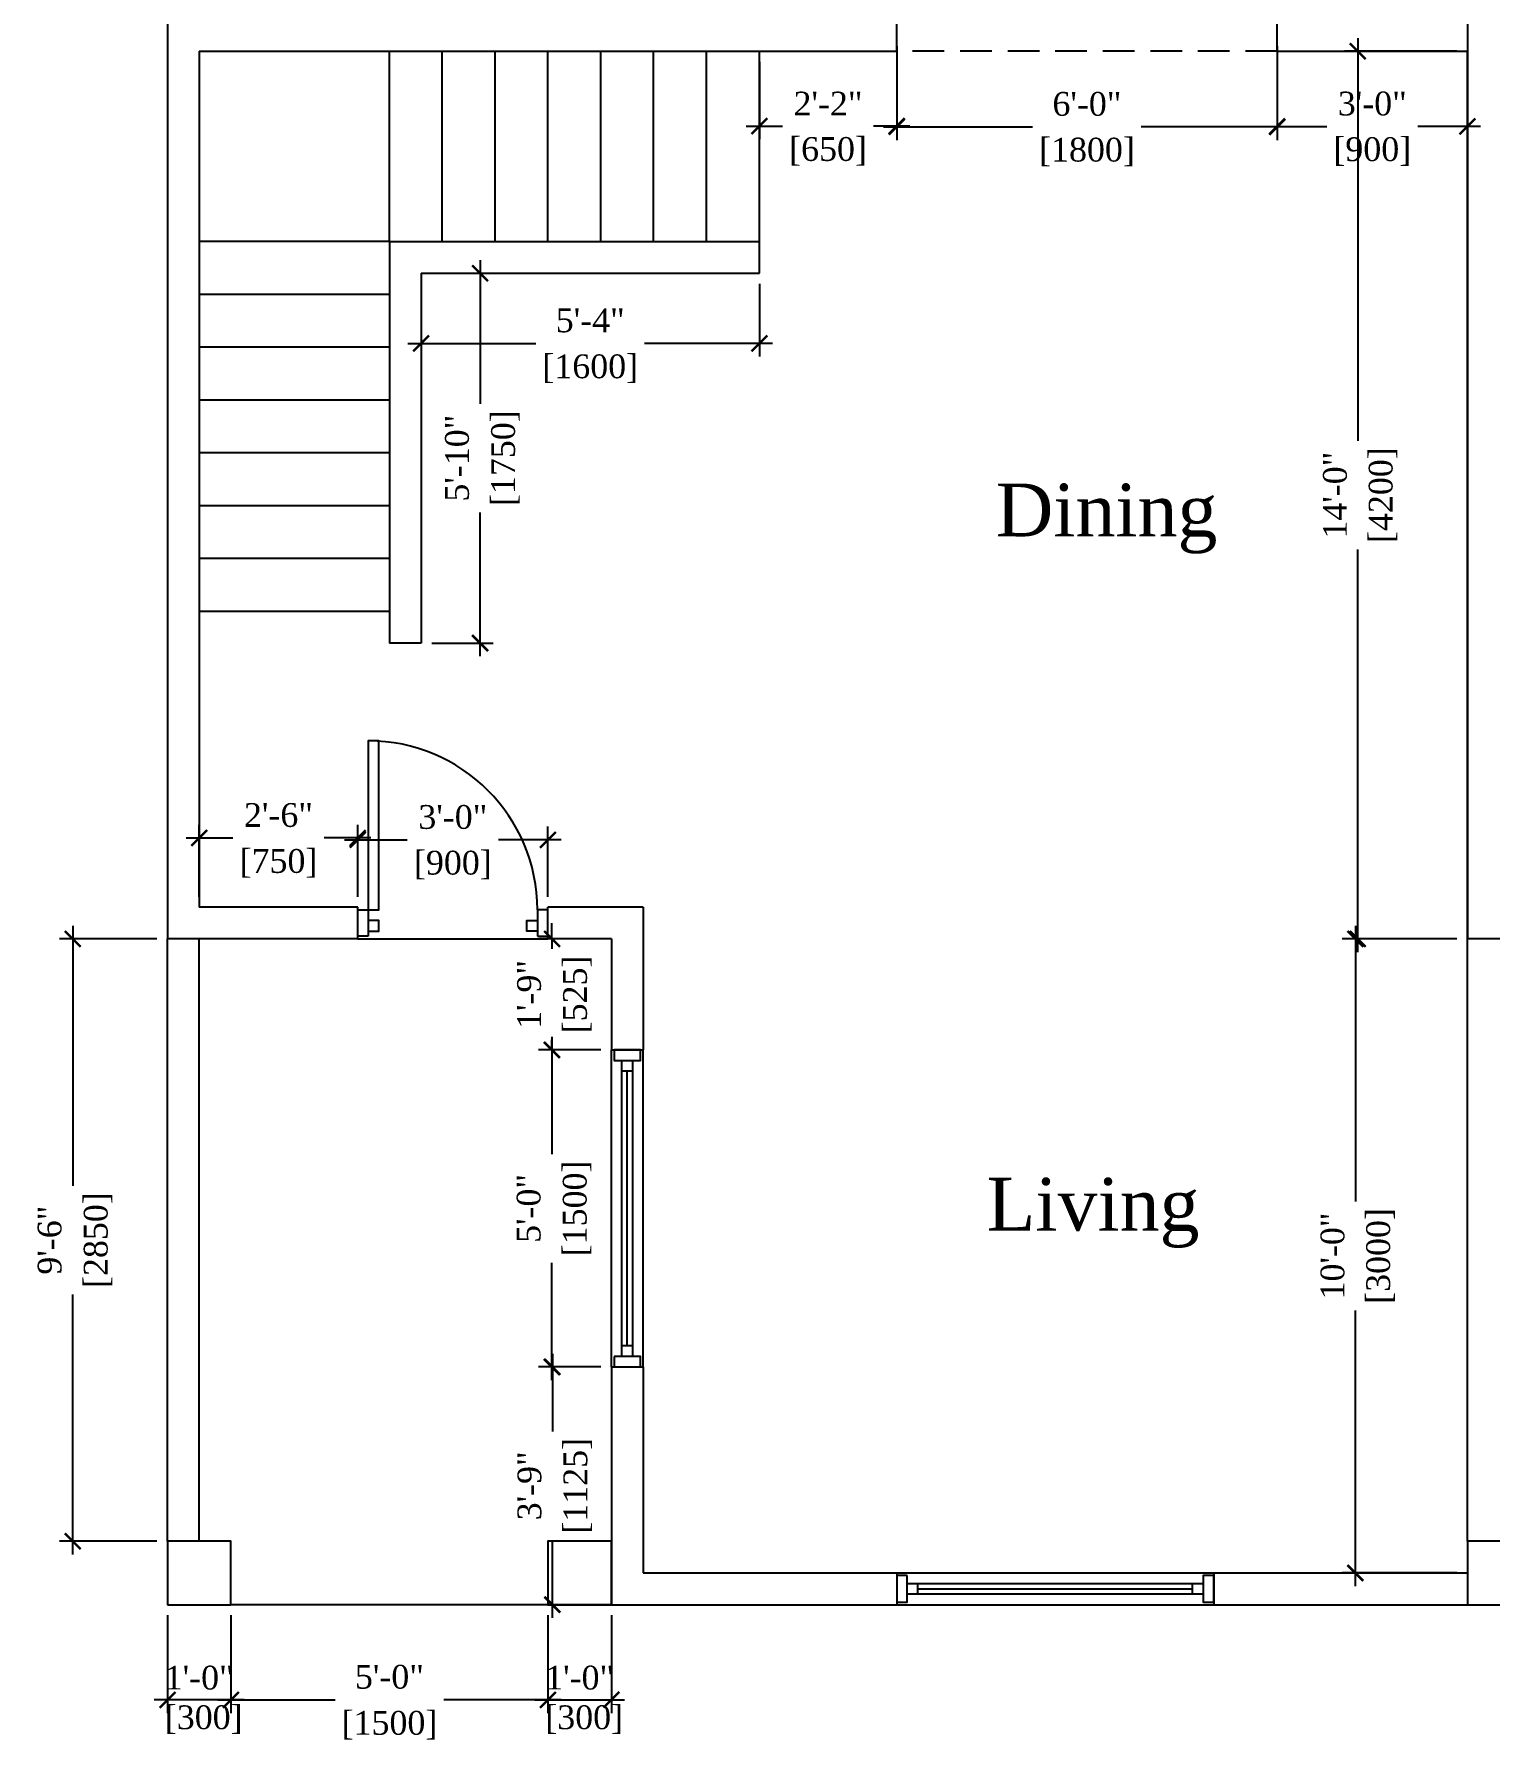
# Model space of a CAD drawing. Header units: inches. Extents: x 8172 to 11619, y -1386 to 1167.
# Drawn here: x 10358 to 10633.5, y 672.1 to 995.2 of the extents above; entities that cross this region are included whole.
import ezdxf

# ---------------------------------------------------------------- set-up
doc = ezdxf.new("R2010")
doc.units = ezdxf.units.IN
doc.header["$LTSCALE"] = 48
doc.header["$MEASUREMENT"] = 0
doc.linetypes.add('HIDDEN2', pattern=[0.1875, 0.125, -0.0625])
doc.layers.add('A-Door', color=3, linetype='Continuous', lineweight=13)
doc.layers.add('window', color=3, linetype='Continuous', lineweight=13)
doc.layers.add('A-Flor-Strs', color=12, linetype='Continuous')
doc.layers.add('A-Wall', color=40, linetype='Continuous')
doc.styles.get("Standard").update_dxf_attribs({"font": 'romantic.ttf'})
doc.dimstyles.new('Aec_Arch_I', dxfattribs={"dimtxt": 4.5, "dimasz": 3, "dimexe": 2.5, "dimexo": 2, "dimgap": 2, "dimtad": 0, "dimdec": 0, "dimzin": 3, "dimdsep": 46, "dimlunit": 4, "dimtxsty": 'Standard', "dimblk1": 'ARCHTICK', "dimblk2": 'ARCHTICK', "dimsah": 1, "dimcen": 0.09375, "dimdle": 2.5, "dimclrd": 1, "dimclre": 1, "dimclrt": 256, "dimadec": 0, "dimazin": 0, "dimtfac": 0.75, "dimtdec": 0, "dimtmove": 2, "dimatfit": 3, "dimldrblk": 'ARCHTICK', "dimfxl": 1, "dimfrac": 1, "dimtolj": 1, "dimtzin": 0, "dimlwd": -1, "dimarcsym": 0})

# ---------------------------------------------------------------- blocks, each defined once
blk = doc.blocks.new('*U44')
at = {"layer": 'A-Door', "color": 3, "linetype": 'Continuous', "lineweight": -3}
for points in [[(2, 5), (4, 5), (4, 37), (2, 37)], [(2, 0), (0, 0), (0, 5), (2, 5)], [(34, 0), (36, 0), (36, 5), (34, 5)], [(2, 1), (4, 1), (4, 3), (2, 3)], [(34, 1), (32, 1), (32, 3), (34, 3)]]:
    blk.add_lwpolyline(points, close=True, dxfattribs=at)
blk.add_arc((2, 5), 32, 0, 90, dxfattribs=at)
blk = doc.blocks.new('_ArchTick')
at = {"color": 0, "linetype": 'ByBlock', "const_width": 0.15}
blk.add_lwpolyline([(-0.5, -0.5), (0.5, 0.5)], dxfattribs=at)
blk = doc.blocks.new('*D88')
at = {"color": 1, "lineweight": -2}
for p, q in [((10395.26, 695.9), (10395.26, 677.39)), ((10455.26, 695.9), (10455.26, 677.39))]:
    blk.add_line(p, q, dxfattribs=at)
at = {"color": 1}
for p, q in [((10392.76, 679.89), (10414.97, 679.89)), ((10457.76, 679.89), (10435.55, 679.89))]:
    blk.add_line(p, q, dxfattribs=at)
at = {"layer": 'DefPoints', "color": 0}
for p in [(10395.26, 697.9), (10455.26, 697.9), (10455.26, 679.89)]:
    blk.add_point(p, dxfattribs=at)
at = {"color": 1, "xscale": 3, "yscale": 3, "zscale": 3, "rotation": 180}
blk.add_blockref('_ArchTick', (10395.26, 679.89), dxfattribs=at)
at = {"color": 1, "xscale": 3, "yscale": 3, "zscale": 3}
blk.add_blockref('_ArchTick', (10455.26, 679.89), dxfattribs=at)
at = {"char_height": 4.5, "attachment_point": 5}
for s, insert in [('\\A1;5\'-0"', (10425.26, 684.23)), ('\\A1;[1500]', (10425.26, 675.08))]:
    blk.add_mtext(s, dxfattribs=dict(at, insert=insert))
blk = doc.blocks.new('*D89')
at = {"color": 1, "lineweight": -2}
for p, q in [((10383.26, 695.9), (10383.26, 677.39)), ((10395.26, 695.9), (10395.26, 677.39))]:
    blk.add_line(p, q, dxfattribs=at)
at = {"color": 1}
blk.add_line((10397.76, 679.89), (10380.76, 679.89), dxfattribs=at)
at = {"layer": 'DefPoints', "color": 0}
for p in [(10383.26, 697.9), (10395.26, 697.9), (10383.26, 679.89)]:
    blk.add_point(p, dxfattribs=at)
at = {"color": 1, "xscale": 3, "yscale": 3, "zscale": 3, "rotation": 180}
blk.add_blockref('_ArchTick', (10383.26, 679.89), dxfattribs=at)
at = {"color": 1, "xscale": 3, "yscale": 3, "zscale": 3}
blk.add_blockref('_ArchTick', (10395.26, 679.89), dxfattribs=at)
at = {"insert": (10389.26, 679.89), "char_height": 4.5, "attachment_point": 5}
blk.add_mtext('\\A1;1\'-0"\\P [300]', dxfattribs=at)
blk = doc.blocks.new('*D90')
at = {"color": 1, "lineweight": -2}
for p, q in [((10455.26, 695.9), (10455.26, 677.39)), ((10467.26, 695.9), (10467.26, 677.39))]:
    blk.add_line(p, q, dxfattribs=at)
at = {"color": 1}
blk.add_line((10452.76, 679.89), (10469.76, 679.89), dxfattribs=at)
at = {"layer": 'DefPoints', "color": 0}
for p in [(10455.26, 697.9), (10467.26, 697.9), (10467.26, 679.89)]:
    blk.add_point(p, dxfattribs=at)
at = {"color": 1, "xscale": 3, "yscale": 3, "zscale": 3, "rotation": 180}
blk.add_blockref('_ArchTick', (10455.26, 679.89), dxfattribs=at)
at = {"color": 1, "xscale": 3, "yscale": 3, "zscale": 3}
blk.add_blockref('_ArchTick', (10467.26, 679.89), dxfattribs=at)
at = {"insert": (10461.26, 679.89), "char_height": 4.5, "attachment_point": 5}
blk.add_mtext('\\A1;1\'-0"\\P [300]', dxfattribs=at)
blk = doc.blocks.new('*D91')
at = {"color": 1, "lineweight": -2}
for p, q in [((10381.26, 823.9), (10362.82, 823.9)), ((10381.26, 709.9), (10362.82, 709.9))]:
    blk.add_line(p, q, dxfattribs=at)
at = {"color": 1}
for p, q in [((10365.32, 826.4), (10365.32, 777.19)), ((10365.32, 707.4), (10365.32, 756.61))]:
    blk.add_line(p, q, dxfattribs=at)
at = {"layer": 'DefPoints', "color": 0}
for p in [(10383.26, 823.9), (10365.32, 709.9), (10383.26, 709.9)]:
    blk.add_point(p, dxfattribs=at)
at = {"color": 1, "xscale": 3, "yscale": 3, "zscale": 3}
for p, rotation in [((10365.32, 823.9), 90), ((10365.32, 709.9), 270)]:
    blk.add_blockref('_ArchTick', p, dxfattribs=dict(at, rotation=rotation))
at = {"char_height": 4.5, "attachment_point": 5, "rotation": 90}
for s, insert in [('\\A1;[2850]', (10370.13, 766.9)), ('\\A1;9\'-6"', (10360.97, 766.9))]:
    blk.add_mtext(s, dxfattribs=dict(at, insert=insert))
blk = doc.blocks.new('*D92')
at = {"color": 1, "lineweight": -2}
for p, q in [((10465.26, 823.9), (10453.52, 823.9)), ((10465.26, 802.9), (10453.52, 802.9))]:
    blk.add_line(p, q, dxfattribs=at)
at = {"color": 1}
for p, q in [((10456.02, 823.9), (10456.02, 826.9)), ((10456.02, 823.9), (10456.02, 822.03)), ((10456.02, 802.9), (10456.02, 804.78)), ((10456.02, 802.9), (10456.02, 799.9))]:
    blk.add_line(p, q, dxfattribs=at)
at = {"layer": 'DefPoints', "color": 0}
for p in [(10467.26, 823.9), (10456.02, 802.9), (10467.26, 802.9)]:
    blk.add_point(p, dxfattribs=at)
at = {"color": 1, "xscale": 3, "yscale": 3, "zscale": 3}
for p, rotation in [((10456.02, 823.9), 270), ((10456.02, 802.9), 90)]:
    blk.add_blockref('_ArchTick', p, dxfattribs=dict(at, rotation=rotation))
at = {"char_height": 4.5, "attachment_point": 5, "rotation": 90}
for s, insert in [('\\A1;1\'-9"', (10451.7, 813.4)), ('\\A1;[525]', (10460.83, 813.4))]:
    blk.add_mtext(s, dxfattribs=dict(at, insert=insert))
blk = doc.blocks.new('*D93')
at = {"color": 1}
for p, q in [((10456.09, 745.4), (10456.09, 730.69)), ((10456.09, 695.4), (10456.09, 710.11))]:
    blk.add_line(p, q, dxfattribs=at)
at = {"color": 1, "lineweight": -2}
for p, q in [((10465.26, 742.9), (10453.59, 742.9)), ((10465.26, 697.9), (10453.59, 697.9))]:
    blk.add_line(p, q, dxfattribs=at)
at = {"layer": 'DefPoints', "color": 0}
for p in [(10456.09, 742.9), (10467.26, 742.9), (10467.26, 697.9)]:
    blk.add_point(p, dxfattribs=at)
at = {"color": 1, "xscale": 3, "yscale": 3, "zscale": 3}
for p, rotation in [((10456.09, 742.9), 90), ((10456.09, 697.9), 270)]:
    blk.add_blockref('_ArchTick', p, dxfattribs=dict(at, rotation=rotation))
at = {"char_height": 4.5, "attachment_point": 5, "rotation": 90}
for s, insert in [('\\A1;[1125]', (10460.9, 720.4)), ('\\A1;3\'-9"', (10451.77, 720.4))]:
    blk.add_mtext(s, dxfattribs=dict(at, insert=insert))
blk = doc.blocks.new('*D94')
at = {"color": 1}
for p, q in [((10455.97, 805.4), (10455.97, 783.19)), ((10455.97, 740.4), (10455.97, 762.61))]:
    blk.add_line(p, q, dxfattribs=at)
at = {"color": 1, "lineweight": -2}
for p, q in [((10465.26, 802.9), (10453.47, 802.9)), ((10465.26, 742.9), (10453.47, 742.9))]:
    blk.add_line(p, q, dxfattribs=at)
at = {"layer": 'DefPoints', "color": 0}
for p in [(10467.26, 802.9), (10455.97, 742.9), (10467.26, 742.9)]:
    blk.add_point(p, dxfattribs=at)
at = {"color": 1, "xscale": 3, "yscale": 3, "zscale": 3}
for p, rotation in [((10455.97, 802.9), 90), ((10455.97, 742.9), 270)]:
    blk.add_blockref('_ArchTick', p, dxfattribs=dict(at, rotation=rotation))
at = {"char_height": 4.5, "attachment_point": 5, "rotation": 90}
for s, insert in [('\\A1;5\'-0"', (10451.63, 772.9)), ('\\A1;[1500]', (10460.78, 772.9))]:
    blk.add_mtext(s, dxfattribs=dict(at, insert=insert))
blk = doc.blocks.new('*D95')
at = {"color": 1, "lineweight": -2}
for p, q in [((10389.26, 831.9), (10389.26, 845.51)), ((10419.26, 831.9), (10419.26, 845.51))]:
    blk.add_line(p, q, dxfattribs=at)
at = {"color": 1}
for p, q in [((10386.76, 843.01), (10395.63, 843.01)), ((10421.76, 843.01), (10412.88, 843.01))]:
    blk.add_line(p, q, dxfattribs=at)
at = {"layer": 'DefPoints', "color": 0}
for p in [(10389.26, 843.01), (10389.26, 829.9), (10419.26, 829.9)]:
    blk.add_point(p, dxfattribs=at)
at = {"color": 1, "xscale": 3, "yscale": 3, "zscale": 3, "rotation": 180}
blk.add_blockref('_ArchTick', (10389.26, 843.01), dxfattribs=at)
at = {"color": 1, "xscale": 3, "yscale": 3, "zscale": 3}
blk.add_blockref('_ArchTick', (10419.26, 843.01), dxfattribs=at)
at = {"char_height": 4.5, "attachment_point": 5}
for s, insert in [('\\A1;2\'-6"', (10404.26, 847.33)), ('\\A1;[750]', (10404.26, 838.2))]:
    blk.add_mtext(s, dxfattribs=dict(at, insert=insert))
blk = doc.blocks.new('*D96')
at = {"color": 1, "lineweight": -2}
for p, q in [((10419.26, 831.9), (10419.26, 845.16)), ((10455.26, 831.9), (10455.26, 845.16))]:
    blk.add_line(p, q, dxfattribs=at)
at = {"color": 1}
for p, q in [((10416.76, 842.66), (10428.63, 842.66)), ((10457.76, 842.66), (10445.88, 842.66))]:
    blk.add_line(p, q, dxfattribs=at)
at = {"layer": 'DefPoints', "color": 0}
for p in [(10455.26, 842.66), (10419.26, 829.9), (10455.26, 829.9)]:
    blk.add_point(p, dxfattribs=at)
at = {"color": 1, "xscale": 3, "yscale": 3, "zscale": 3, "rotation": 180}
blk.add_blockref('_ArchTick', (10419.26, 842.66), dxfattribs=at)
at = {"color": 1, "xscale": 3, "yscale": 3, "zscale": 3}
blk.add_blockref('_ArchTick', (10455.26, 842.66), dxfattribs=at)
at = {"char_height": 4.5, "attachment_point": 5}
for s, insert in [('\\A1;3\'-0"', (10437.26, 846.96)), ('\\A1;[900]', (10437.26, 837.88))]:
    blk.add_mtext(s, dxfattribs=dict(at, insert=insert))
blk = doc.blocks.new('*D97')
at = {"color": 1, "lineweight": -2}
for p, q in [((10431.26, 947.9), (10431.26, 934.11)), ((10495.26, 947.9), (10495.26, 934.11))]:
    blk.add_line(p, q, dxfattribs=at)
at = {"color": 1}
for p, q in [((10428.76, 936.61), (10452.97, 936.61)), ((10497.76, 936.61), (10473.55, 936.61))]:
    blk.add_line(p, q, dxfattribs=at)
at = {"layer": 'DefPoints', "color": 0}
for p in [(10431.26, 949.9), (10495.26, 949.9), (10431.26, 936.61)]:
    blk.add_point(p, dxfattribs=at)
at = {"color": 1, "xscale": 3, "yscale": 3, "zscale": 3, "rotation": 180}
blk.add_blockref('_ArchTick', (10431.26, 936.61), dxfattribs=at)
at = {"color": 1, "xscale": 3, "yscale": 3, "zscale": 3}
blk.add_blockref('_ArchTick', (10495.26, 936.61), dxfattribs=at)
at = {"char_height": 4.5, "attachment_point": 5}
for s, insert in [('\\A1;5\'-4"', (10463.26, 940.95)), ('\\A1;[1600]', (10463.26, 931.82))]:
    blk.add_mtext(s, dxfattribs=dict(at, insert=insert))
blk = doc.blocks.new('*D98')
at = {"color": 1, "lineweight": -2}
for p, q in [((10433.26, 949.9), (10444.91, 949.9)), ((10433.26, 879.9), (10444.91, 879.9))]:
    blk.add_line(p, q, dxfattribs=at)
at = {"color": 1}
for p, q in [((10442.41, 952.4), (10442.41, 925.19)), ((10442.41, 877.4), (10442.41, 904.61))]:
    blk.add_line(p, q, dxfattribs=at)
at = {"layer": 'DefPoints', "color": 0}
for p in [(10431.26, 949.9), (10431.26, 879.9), (10442.41, 879.9)]:
    blk.add_point(p, dxfattribs=at)
at = {"color": 1, "xscale": 3, "yscale": 3, "zscale": 3}
for p, rotation in [((10442.41, 949.9), 90), ((10442.41, 879.9), 270)]:
    blk.add_blockref('_ArchTick', p, dxfattribs=dict(at, rotation=rotation))
at = {"char_height": 4.5, "attachment_point": 5, "rotation": 90}
for s, insert in [('\\A1;5\'-10"', (10438.07, 914.9)), ('\\A1;[1750]', (10447.22, 914.9))]:
    blk.add_mtext(s, dxfattribs=dict(at, insert=insert))
blk = doc.blocks.new('*D99')
at = {"color": 1, "lineweight": -2}
for p, q in [((10593.26, 989.9), (10593.26, 975.19)), ((10629.26, 989.9), (10629.26, 975.19))]:
    blk.add_line(p, q, dxfattribs=at)
at = {"color": 1}
for p, q in [((10590.76, 977.69), (10602.63, 977.69)), ((10631.76, 977.69), (10619.88, 977.69))]:
    blk.add_line(p, q, dxfattribs=at)
at = {"layer": 'DefPoints', "color": 0}
for p in [(10593.26, 991.9), (10629.26, 991.9), (10593.26, 977.69)]:
    blk.add_point(p, dxfattribs=at)
at = {"color": 1, "xscale": 3, "yscale": 3, "zscale": 3, "rotation": 180}
blk.add_blockref('_ArchTick', (10593.26, 977.69), dxfattribs=at)
at = {"color": 1, "xscale": 3, "yscale": 3, "zscale": 3}
blk.add_blockref('_ArchTick', (10629.26, 977.69), dxfattribs=at)
at = {"char_height": 4.5, "attachment_point": 5}
for s, insert in [('\\A1;3\'-0"', (10611.26, 981.99)), ('\\A1;[900]', (10611.26, 972.92))]:
    blk.add_mtext(s, dxfattribs=dict(at, insert=insert))
blk = doc.blocks.new('*D100')
at = {"color": 1, "lineweight": -2}
for p, q in [((10521.26, 992.9), (10521.26, 975.1)), ((10593.26, 992.9), (10593.26, 975.1))]:
    blk.add_line(p, q, dxfattribs=at)
at = {"color": 1}
for p, q in [((10518.76, 977.6), (10546.97, 977.6)), ((10595.76, 977.6), (10567.55, 977.6))]:
    blk.add_line(p, q, dxfattribs=at)
at = {"layer": 'DefPoints', "color": 0}
for p in [(10521.26, 994.9), (10593.26, 994.9), (10521.26, 977.6)]:
    blk.add_point(p, dxfattribs=at)
at = {"color": 1, "xscale": 3, "yscale": 3, "zscale": 3, "rotation": 180}
blk.add_blockref('_ArchTick', (10521.26, 977.6), dxfattribs=at)
at = {"color": 1, "xscale": 3, "yscale": 3, "zscale": 3}
blk.add_blockref('_ArchTick', (10593.26, 977.6), dxfattribs=at)
at = {"char_height": 4.5, "attachment_point": 5}
for s, insert in [('\\A1;6\'-0"', (10557.26, 981.92)), ('\\A1;[1800]', (10557.26, 972.83))]:
    blk.add_mtext(s, dxfattribs=dict(at, insert=insert))
blk = doc.blocks.new('*D101')
at = {"color": 1, "lineweight": -2}
for p, q in [((10495.26, 989.9), (10495.26, 975.26)), ((10521.26, 989.9), (10521.26, 975.26))]:
    blk.add_line(p, q, dxfattribs=at)
at = {"color": 1}
for p, q in [((10492.76, 977.76), (10499.63, 977.76)), ((10523.76, 977.76), (10516.88, 977.76))]:
    blk.add_line(p, q, dxfattribs=at)
at = {"layer": 'DefPoints', "color": 0}
for p in [(10495.26, 991.9), (10521.26, 991.9), (10495.26, 977.76)]:
    blk.add_point(p, dxfattribs=at)
at = {"color": 1, "xscale": 3, "yscale": 3, "zscale": 3, "rotation": 180}
blk.add_blockref('_ArchTick', (10495.26, 977.76), dxfattribs=at)
at = {"color": 1, "xscale": 3, "yscale": 3, "zscale": 3}
blk.add_blockref('_ArchTick', (10521.26, 977.76), dxfattribs=at)
at = {"char_height": 4.5, "attachment_point": 5}
for s, insert in [('\\A1;2\'-2"', (10508.26, 982.01)), ('\\A1;[650]', (10508.26, 972.95))]:
    blk.add_mtext(s, dxfattribs=dict(at, insert=insert))
blk = doc.blocks.new('*D102')
at = {"color": 1, "lineweight": -2}
for p, q in [((10627.26, 991.9), (10606.02, 991.9)), ((10627.26, 823.9), (10606.02, 823.9))]:
    blk.add_line(p, q, dxfattribs=at)
at = {"color": 1}
for p, q in [((10608.52, 994.4), (10608.52, 918.19)), ((10608.52, 821.4), (10608.52, 897.61))]:
    blk.add_line(p, q, dxfattribs=at)
at = {"layer": 'DefPoints', "color": 0}
for p in [(10629.26, 991.9), (10608.52, 823.9), (10629.26, 823.9)]:
    blk.add_point(p, dxfattribs=at)
at = {"color": 1, "xscale": 3, "yscale": 3, "zscale": 3}
for p, rotation in [((10608.52, 991.9), 90), ((10608.52, 823.9), 270)]:
    blk.add_blockref('_ArchTick', p, dxfattribs=dict(at, rotation=rotation))
at = {"char_height": 4.5, "attachment_point": 5, "rotation": 90}
for s, insert in [('\\A1;14\'-0"', (10604.22, 907.9)), ('\\A1;[4200]', (10613.3, 907.9))]:
    blk.add_mtext(s, dxfattribs=dict(at, insert=insert))
blk = doc.blocks.new('*D103')
at = {"color": 1, "lineweight": -2}
for p, q in [((10627.26, 823.9), (10605.55, 823.9)), ((10627.26, 703.9), (10605.55, 703.9))]:
    blk.add_line(p, q, dxfattribs=at)
at = {"color": 1}
for p, q in [((10608.05, 826.4), (10608.05, 774.19)), ((10608.05, 701.4), (10608.05, 753.61))]:
    blk.add_line(p, q, dxfattribs=at)
at = {"layer": 'DefPoints', "color": 0}
for p in [(10629.26, 823.9), (10608.05, 703.9), (10629.26, 703.9)]:
    blk.add_point(p, dxfattribs=at)
at = {"color": 1, "xscale": 3, "yscale": 3, "zscale": 3}
for p, rotation in [((10608.05, 823.9), 90), ((10608.05, 703.9), 270)]:
    blk.add_blockref('_ArchTick', p, dxfattribs=dict(at, rotation=rotation))
at = {"char_height": 4.5, "attachment_point": 5, "rotation": 90}
for s, insert in [('\\A1;[3000]', (10612.82, 763.9)), ('\\A1;10\'-0"', (10603.75, 763.9))]:
    blk.add_mtext(s, dxfattribs=dict(at, insert=insert))

msp = doc.modelspace()

# ---------------------------------------------------------------- linework, layer by layer
at = {"color": 8, "linetype": 'HIDDEN2'}
msp.add_line((10593.26, 991.9), (10521.26, 991.9), dxfattribs=at)
at = {"color": 6}
for p, q in [((10383.26, 709.9), (10383.26, 823.9)), ((10389.26, 709.9), (10389.26, 823.9))]:
    msp.add_line(p, q, dxfattribs=at)
at = {"color": 8}
for p, q in [((10419.26, 823.9), (10455.26, 823.9)), ((10467.26, 697.9), (10395.26, 697.9))]:
    msp.add_line(p, q, dxfattribs=at)
at = {"layer": 'A-Flor-Strs'}
for p, q in [((10425.26, 955.9), (10425.26, 991.9)), ((10435.26, 955.9), (10435.26, 991.9)), ((10445.26, 955.9), (10445.26, 991.9)), ((10455.26, 955.9), (10455.26, 991.9)), ((10465.26, 955.9), (10465.26, 991.9)), ((10475.26, 955.9), (10475.26, 991.9)), ((10485.26, 955.9), (10485.26, 991.9)), ((10495.26, 949.9), (10495.26, 991.9)), ((10425.26, 955.9), (10389.26, 955.9)), ((10425.26, 945.9), (10389.26, 945.9)), ((10425.26, 935.9), (10389.26, 935.9)), ((10425.26, 925.9), (10389.26, 925.9)), ((10425.26, 915.9), (10389.26, 915.9)), ((10425.26, 905.9), (10389.26, 905.9)), ((10425.26, 895.9), (10389.26, 895.9)), ((10425.26, 885.9), (10389.26, 885.9))]:
    msp.add_line(p, q, dxfattribs=at)
at = {"layer": 'A-Wall'}
for p, q in [((10383.26, 1135.9), (10383.26, 991.9)), ((10629.26, 1129.9), (10629.26, 991.9)), ((10521.26, 991.9), (10521.26, 997.9)), ((10593.26, 991.9), (10593.26, 997.9)), ((10383.26, 991.9), (10383.26, 823.9)), ((10389.26, 991.9), (10521.26, 991.9)), ((10389.26, 991.9), (10389.26, 829.9)), ((10593.26, 991.9), (10629.26, 991.9)), ((10629.26, 709.9), (10629.26, 991.9)), ((10629.26, 991.9), (10629.26, 823.9)), ((10425.26, 955.9), (10495.26, 955.9)), ((10425.26, 955.9), (10425.26, 879.9)), ((10431.26, 949.9), (10495.26, 949.9)), ((10431.26, 949.9), (10431.26, 879.9)), ((10431.26, 879.9), (10425.26, 879.9)), ((10419.26, 829.9), (10389.26, 829.9)), ((10419.26, 823.9), (10419.26, 829.9)), ((10473.26, 829.9), (10455.26, 829.9)), ((10455.26, 823.9), (10455.26, 829.9)), ((10473.26, 829.9), (10473.26, 802.9)), ((10419.26, 823.9), (10383.26, 823.9)), ((10467.26, 823.9), (10455.26, 823.9)), ((10467.26, 823.9), (10467.26, 802.9)), ((10665.26, 823.9), (10629.26, 823.9)), ((10467.26, 802.9), (10473.26, 802.9)), ((10467.26, 742.9), (10473.26, 742.9)), ((10467.26, 742.9), (10467.26, 697.9)), ((10473.26, 742.9), (10473.26, 703.9)), ((10473.26, 703.9), (10521.26, 703.9)), ((10521.26, 703.9), (10521.26, 697.9)), ((10581.26, 703.9), (10629.26, 703.9)), ((10581.26, 703.9), (10581.26, 697.9)), ((10467.26, 697.9), (10521.26, 697.9)), ((10581.26, 697.9), (10635.26, 697.9))]:
    msp.add_line(p, q, dxfattribs=at)
for points in [[(10383.26, 697.9), (10395.26, 697.9), (10395.26, 709.9), (10383.26, 709.9)], [(10455.26, 697.9), (10467.26, 697.9), (10467.26, 709.9), (10455.26, 709.9)], [(10629.26, 697.9), (10641.26, 697.9), (10641.26, 709.9), (10629.26, 709.9)]]:
    msp.add_lwpolyline(points, close=True, dxfattribs=at)
at = {"layer": 'window', "color": 3, "linetype": 'Continuous', "lineweight": -3}
for p, q in [((10467.26, 742.9), (10467.26, 802.9)), ((10473.26, 742.9), (10473.26, 802.9)), ((10471.26, 798.9), (10469.26, 798.9)), ((10470.26, 746.9), (10470.26, 798.9)), ((10471.26, 746.9), (10469.26, 746.9)), ((10521.26, 703.9), (10581.26, 703.9)), ((10525.26, 699.9), (10525.26, 701.9)), ((10577.26, 699.9), (10577.26, 701.9)), ((10521.26, 697.9), (10581.26, 697.9)), ((10525.26, 700.9), (10577.26, 700.9))]:
    msp.add_line(p, q, dxfattribs=at)
for points in [[(10467.76, 802.9), (10467.76, 800.9), (10472.76, 800.9), (10472.76, 802.9)], [(10471.26, 744.9), (10469.26, 744.9), (10469.26, 800.9), (10471.26, 800.9)], [(10467.76, 744.9), (10467.76, 742.9), (10472.76, 742.9), (10472.76, 744.9)], [(10523.26, 703.4), (10521.26, 703.4), (10521.26, 698.4), (10523.26, 698.4)], [(10523.26, 699.9), (10523.26, 701.9), (10579.26, 701.9), (10579.26, 699.9)], [(10581.26, 703.4), (10579.26, 703.4), (10579.26, 698.4), (10581.26, 698.4)]]:
    msp.add_lwpolyline(points, close=True, dxfattribs=at)

# ---------------------------------------------------------------- block references
at = {"layer": 'A-Door', "color": 3, "linetype": 'Continuous', "lineweight": -3}
msp.add_blockref('*U44', (10419.26, 824.4), dxfattribs=at)

# ---------------------------------------------------------------- texts
at = {"char_height": 10, "attachment_point": 1}
for s, insert in [('Dining', (10539.99, 910.09)), ('Living', (10538.28, 778.7))]:
    msp.add_mtext_dynamic_manual_height_columns(s, width=81.687, gutter_width=1, heights=[0], dxfattribs=dict(at, insert=insert))

# ---------------------------------------------------------------- dimensions: what is measured, and where the dimension line sits
for base, p1, p2, picture, middle in [((10495.26, 977.76), (10521.26, 991.9), (10495.26, 991.9), '*D101', (10508.26, 977.76)), ((10521.26, 977.6), (10593.26, 994.9), (10521.26, 994.9), '*D100', (10557.26, 977.6)), ((10593.26, 977.69), (10629.26, 991.9), (10593.26, 991.9), '*D99', (10611.26, 977.69)), ((10431.26, 936.61), (10495.26, 949.9), (10431.26, 949.9), '*D97', (10463.26, 936.61)), ((10389.26, 843.01), (10419.26, 829.9), (10389.26, 829.9), '*D95', (10404.26, 843.01)), ((10455.26, 842.66), (10419.26, 829.9), (10455.26, 829.9), '*D96', (10437.26, 842.66)), ((10455.26, 679.89), (10395.26, 697.9), (10455.26, 697.9), '*D88', (10425.26, 679.89))]:
    dim = msp.add_linear_dim(base=base, p1=p1, p2=p2, dimstyle='Aec_Arch_I', override={"dimpost": '\\X'})
    dim.commit()
    dim.dimension.update_dxf_attribs({"geometry": picture, "text_midpoint": middle})
for base, p1, p2, picture, middle in [((10608.52, 823.9), (10629.26, 991.9), (10629.26, 823.9), '*D102', (10608.52, 907.9)), ((10442.41, 879.9), (10431.26, 949.9), (10431.26, 879.9), '*D98', (10442.41, 914.9)), ((10365.32, 709.9), (10383.26, 823.9), (10383.26, 709.9), '*D91', (10365.32, 766.9)), ((10456.02, 802.9), (10467.26, 823.9), (10467.26, 802.9), '*D92', (10456.02, 813.4)), ((10608.05, 703.9), (10629.26, 823.9), (10629.26, 703.9), '*D103', (10608.05, 763.9)), ((10455.97, 742.9), (10467.26, 802.9), (10467.26, 742.9), '*D94', (10455.97, 772.9)), ((10456.09, 742.9), (10467.26, 697.9), (10467.26, 742.9), '*D93', (10456.09, 720.4))]:
    dim = msp.add_linear_dim(base=base, p1=p1, p2=p2, angle=90, dimstyle='Aec_Arch_I', override={"dimpost": '\\X'})
    dim.commit()
    dim.dimension.update_dxf_attribs({"geometry": picture, "text_midpoint": middle})
for base, p1, p2, picture, middle in [((10383.26, 679.89), (10395.26, 697.9), (10383.26, 697.9), '*D89', (10389.26, 679.89)), ((10467.26, 679.89), (10455.26, 697.9), (10467.26, 697.9), '*D90', (10461.26, 679.89))]:
    dim = msp.add_linear_dim(base=base, p1=p1, p2=p2, dimstyle='Aec_Arch_I', override={"dimpost": '\\X'})
    dim.commit()
    dim.dimension.update_dxf_attribs({"geometry": picture, "text_midpoint": middle, "dimtype": 160})

doc.saveas('drawing.dxf')
